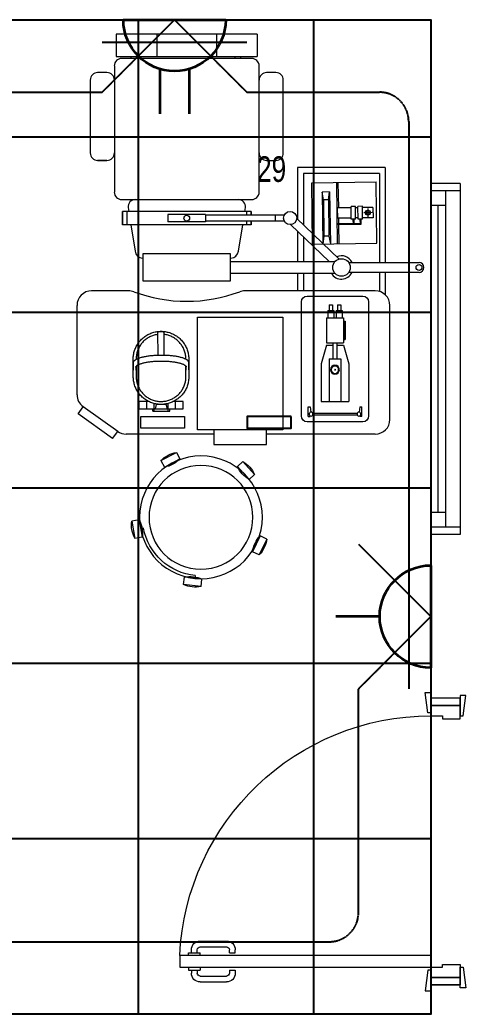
# Model space of a CAD drawing. Extents: x -12260 to 57327, y -29287 to 19916.
# Drawn here: x 12870 to 14376, y -10660 to -7260 of the extents above; entities that cross this region are included whole.
import ezdxf
from ezdxf.enums import TextEntityAlignment as Align

# ---------------------------------------------------------------- set-up
doc = ezdxf.new("R2010")
doc.units = 0
doc.header["$LTSCALE"] = 0.25
doc.linetypes.add('DASHDOT', pattern=[25.4, 12.7, -6.35, 0, -6.35])
doc.linetypes.add('HIDDEN', pattern=[9.525, 6.35, -3.175])
for name, color, linetype, lineweight in [('01-First Floor-FUR$0$72_EGR_EQP_TAG', 142, 'Continuous', 5), ('01-First Floor-FUR$0$Aluminum', 251, 'Continuous', 5), ('01-First Floor-FUR$0$LOADING', 253, 'Continuous', 5), ('01-First Floor-FUR$0$Walls', 251, 'Continuous', 5), ('01-First Floor-FUR$0$Wooden Joinery', 251, 'Continuous', 5), ('E-LITE-CLNG-CNDT', 6, 'DASHDOT', 35), ('E-LITE-EXIT-NUMB', 6, 'Continuous', 25), ('E-POWR-FLOR-CNDT', 6, 'HIDDEN', 25), ('E-POWR-WALL @ 100', 4, 'Continuous', 35)]:
    doc.layers.add(name, color=color, linetype=linetype, lineweight=lineweight)
doc.layers.add('01-First Floor-FUR$0$FALSE CEILING', color=251, linetype='Continuous')
doc.styles.add('01-First Floor-FUR$0$X3G_ENTITY_257CFD', font='swisscl.ttf', dxfattribs={"height": 200})
doc.styles.add('DC_SIMPLEX', font='SIMPLEX.shx', dxfattribs={"width": 0.7})

# ---------------------------------------------------------------- blocks, each defined once
blk = doc.blocks.new('01-First Floor-FUR$0$A$C72370EFE')
at = {"layer": '01-First Floor-FUR$0$Wooden Joinery'}
for p, q in [((-0.01, -0.03), (-0.01, -0.07)), ((0, -0.03), (-0.01, -0.03)), ((0.04, -0.03), (0.05, -0.03)), ((0.05, -0.03), (0.05, -0.07)), ((-0.01, -0.04), (-0.02, -0.04)), ((-0.01, -0.06), (-0.02, -0.06)), ((0.05, -0.04), (0.06, -0.04)), ((0.05, -0.06), (0.06, -0.06)), ((-0.05, -0.07), (-0.05, -0.16)), ((-0.03, -0.07), (-0.03, -0.16)), ((0, -0.07), (-0.01, -0.07)), ((0.04, -0.07), (0.05, -0.07)), ((0.07, -0.07), (0.07, -0.16)), ((0.09, -0.07), (0.09, -0.16)), ((-0.01, -0.17), (-0.02, -0.17)), ((-0.01, -0.17), (-0.01, -0.19)), ((0.05, -0.17), (0.06, -0.17)), ((0.05, -0.17), (0.05, -0.19)), ((-0.01, -0.19), (-0.02, -0.19)), ((0.05, -0.19), (0.06, -0.19))]:
    blk.add_line(p, q, dxfattribs=at)
for centre, radius, start, end in [((-0.02, -0.07), 0.03, 90, 180), ((-0.02, -0.07), 0.01, 90, 180), ((0.06, -0.07), 0.03, 0, 90), ((0.06, -0.07), 0.01, 0, 90), ((-0.02, -0.16), 0.03, 180, 270), ((-0.02, -0.16), 0.01, 180, 270), ((0.06, -0.16), 0.01, 270, 0), ((0.06, -0.16), 0.03, 270, 0)]:
    blk.add_arc(centre, radius, start, end, dxfattribs=at)
blk = doc.blocks.new('01-First Floor-FUR$0$A$C5DAD61B4')
at = {"layer": '01-First Floor-FUR$0$Wooden Joinery'}
for points in [[(80, 959.1), (80, 969.1), (10, 979.1), (10, 959.1)], [(940, 959.1), (940, 969.1), (1010, 979.1), (1010, 959.1)], [(70, 859.1), (70, 849.1), (0, 839.1), (0, 859.1)], [(120, 859.1), (120, 0), (80, 0), (80, 859.1)], [(950, 859.1), (950, 849.1), (1020, 839.1), (1020, 859.1)]]:
    blk.add_lwpolyline(points, close=True, dxfattribs=at)
for points in [[(45, 859.1), (45, 959.1), (20, 959.1), (20, 859.1), (45, 859.1)], [(45, 859.1), (80, 859.1), (80, 899.1), (90, 899.1), (90, 959.1), (45, 959.1), (45, 859.1)], [(975, 859.1), (940, 859.1), (940, 899.1), (930, 899.1), (930, 959.1), (975, 959.1), (975, 859.1)], [(975, 859.1), (975, 959.1), (1000, 959.1), (1000, 859.1), (975, 859.1)]]:
    blk.add_lwpolyline(points, dxfattribs=at)
blk.add_arc((80, 859.1), 860, 272.666, 0, dxfattribs=at)
at = {"layer": '01-First Floor-FUR$0$Wooden Joinery', "xscale": 999.9999999998854, "yscale": 999.9999999998854, "zscale": 999.9999999998854, "rotation": 180}
blk.add_blockref('01-First Floor-FUR$0$A$C72370EFE', (120, 0), dxfattribs=at)
blk = doc.blocks.new('01-First Floor-FUR$0$ME12326-P')
for p, q in [((0, 0.22), (0, 0)), ((0, 0.22), (0.21, 0.22)), ((0.21, 0.22), (0.21, 0)), ((0.027, 0.1807), (0, 0.1852)), ((0.1775, 0.1852), (0, 0.1852)), ((0.1505, 0.1807), (0.027, 0.1807)), ((0.027, 0.1635), (0.027, 0.1807)), ((0.1505, 0.1807), (0.1775, 0.1852)), ((0.1505, 0.1635), (0.1505, 0.1807)), ((0.1775, 0.159), (0.1775, 0.1852)), ((0.027, 0.1635), (0, 0.159)), ((0.1775, 0.159), (0, 0.159)), ((0.1505, 0.1635), (0.027, 0.1635)), ((0.1505, 0.1635), (0.1775, 0.159)), ((0.21, 0.1355), (0, 0.1355)), ((0.0648, 0.1301), (0, 0.1301)), ((0.0648, 0.0536), (0.0648, 0.1355)), ((0.0679, 0.0806), (0.0679, 0.1355)), ((0.0875, 0.1301), (0.0679, 0.1301)), ((0.0875, 0.0867), (0.0875, 0.1327)), ((0.0875, 0.1327), (0.1225, 0.1327)), ((0.1225, 0.0867), (0.1225, 0.1327)), ((0.21, 0.1301), (0.1225, 0.1301)), ((0.0831, 0.0806), (0.0648, 0.0806)), ((0.0831, 0.0776), (0.0648, 0.0776)), ((0.0679, 0.0567), (0.0679, 0.0776)), ((0.0831, 0.0715), (0.0831, 0.0867)), ((0.0831, 0.0867), (0.1269, 0.0867)), ((0.0831, 0.0715), (0.1269, 0.0715)), ((0.0875, 0.0628), (0.0875, 0.0715)), ((0.1225, 0.0628), (0.1225, 0.0715)), ((0.1269, 0.0715), (0.1269, 0.0867)), ((0.0831, 0.0567), (0.0648, 0.0567)), ((0.0831, 0.0536), (0.0648, 0.0536)), ((0.0831, 0.0476), (0.0831, 0.0628)), ((0.0831, 0.0628), (0.1269, 0.0628)), ((0.0831, 0.0476), (0.1269, 0.0476)), ((0.0875, 0.0116), (0.0875, 0.0476)), ((0.105, 0.0152), (0.105, 0.0435)), ((0.1225, 0.0116), (0.1225, 0.0476)), ((0.1269, 0.0476), (0.1269, 0.0628)), ((0, 0), (0.21, 0)), ((0.1225, 0.0116), (0.0875, 0.0116)), ((0.1192, 0.0291), (0.0908, 0.0291))]:
    blk.add_line(p, q)
for radius in [0.00847, 0.00758, 0.00267]:
    blk.add_circle((0.105, 0.0293), radius)
blk = doc.blocks.new('01-First Floor-FUR$0$ME12281-P')
at = {"color": 0}
for p, q in [((0.4454, 0.3153), (0.0554, 0.3153)), ((0.0354, 0.2953), (0.0354, 0.1053)), ((0.414, 0.2923), (0.414, 0.2855)), ((0.4469, 0.2923), (0.414, 0.2923)), ((0.414, 0.2855), (0.4325, 0.283)), ((0.4356, 0.2759), (0.4356, 0.124)), ((0.4412, 0.2759), (0.4412, 0.1246)), ((0.4469, 0.2855), (0.4447, 0.2855)), ((0.4469, 0.2923), (0.4469, 0.2855)), ((0.4654, 0.1053), (0.4654, 0.2953)), ((0.2028, 0.2289), (0.2676, 0.2473)), ((0.2676, 0.2473), (0.3961, 0.2473)), ((0.3961, 0.2473), (0.3961, 0.1533)), ((0.0648, 0.2198), (0.0845, 0.2198)), ((0.0648, 0.2198), (0.0648, 0.2083)), ((0.0648, 0.2083), (0.0845, 0.2083)), ((0.0845, 0.2243), (0.1099, 0.2243)), ((0.0845, 0.2243), (0.0845, 0.2037)), ((0.1099, 0.2289), (0.1953, 0.2289)), ((0.1099, 0.2289), (0.1099, 0.1716)), ((0.1953, 0.2289), (0.1953, 0.1716)), ((0.1953, 0.2071), (0.2504, 0.2071)), ((0.2028, 0.2289), (0.2028, 0.2071)), ((0.2504, 0.2198), (0.3961, 0.2198)), ((0.2504, 0.2198), (0.2504, 0.1808)), ((0.0648, 0.1922), (0.0648, 0.1808)), ((0.0648, 0.1922), (0.0845, 0.1922)), ((0.0648, 0.1808), (0.0845, 0.1808)), ((0.0845, 0.2037), (0.1099, 0.2037)), ((0.0845, 0.1968), (0.0845, 0.1762)), ((0.0845, 0.1968), (0.1099, 0.1968)), ((0.0845, 0.1762), (0.1099, 0.1762)), ((0.1099, 0.1716), (0.1953, 0.1716)), ((0.1953, 0.1934), (0.2504, 0.1934)), ((0.2028, 0.1934), (0.2028, 0.1716)), ((0.2028, 0.1716), (0.2676, 0.1533)), ((0.2504, 0.1808), (0.3961, 0.1808)), ((0.2851, 0.2009), (0.2851, 0.1996)), ((0.2851, 0.2009), (0.2892, 0.2009)), ((0.2851, 0.1996), (0.2892, 0.1996)), ((0.2892, 0.2009), (0.2892, 0.1996)), ((0.1211, 0.1692), (0.1211, 0.166)), ((0.1211, 0.1692), (0.184, 0.1692)), ((0.1211, 0.166), (0.184, 0.166)), ((0.184, 0.1692), (0.184, 0.166)), ((0.2676, 0.1533), (0.3961, 0.1533)), ((0.414, 0.1151), (0.4325, 0.1175)), ((0.414, 0.1151), (0.414, 0.1082)), ((0.4469, 0.1082), (0.414, 0.1082)), ((0.4469, 0.1151), (0.4447, 0.1151)), ((0.4469, 0.1082), (0.4469, 0.1151)), ((0.0554, 0.0853), (0.4454, 0.0853))]:
    blk.add_line(p, q, dxfattribs=at)
for centre, radius in [((0.439, 0.2821), 0.00657), ((0.2871, 0.2003), 0.0149), ((0.2871, 0.2003), 0.0125), ((0.439, 0.1184), 0.00657)]:
    blk.add_circle(centre, radius, dxfattribs=at)
for centre, start, end in [((0.0554, 0.2953), 90, 180), ((0.4454, 0.2953), 0, 90), ((0.0554, 0.1053), 180, 270), ((0.4454, 0.1053), 270, 0)]:
    blk.add_arc(centre, 0.02, start, end, dxfattribs=at)
blk = doc.blocks.new('01-First Floor-FUR$0$ME18014A-P')
for p, q in [((0.2537, 1.2997), (0.2362, 1.2753)), ((0.2537, 1.2997), (0.3719, 1.2152)), ((-0.6447, 1.2847), (-0.2727, 1.2847)), ((-0.0927, 1.2847), (0.2071, 1.2847)), ((0.2362, 1.2753), (0.3544, 1.1908)), ((0.2362, 1.2753), (0.3544, 1.1908)), ((-0.6947, 1.2347), (-0.6947, 0.8447)), ((0.3719, 1.2152), (0.3544, 1.1908)), ((0.3753, 1.1501), (0.3753, 0.8447)), ((-0.6792, 0.7317), (-0.6792, 0.8085)), ((-0.6447, 0.7947), (-0.1986, 0.7947)), ((-0.3792, 0.7347), (-0.3792, 0.7947)), ((0.1986, 0.7947), (0.3253, 0.7947)), ((-0.7944, 0.7317), (-0.5539, 0.7317)), ((-0.15, 0.7347), (-0.5068, 0.7347)), ((-0.5539, 0.6977), (-0.7944, 0.6977)), ((-0.6792, 0.3732), (-0.6792, 0.6977)), ((-0.3759, 0.5465), (-0.5208, 0.6859)), ((-0.15, 0.6947), (-0.5068, 0.6947)), ((-0.3551, 0.5682), (-0.4867, 0.6947)), ((-0.3792, 0.5913), (-0.3792, 0.6947)), ((-0.15, 0.6826), (-0.1512, 0.6826)), ((0.1512, 0.6826), (0.15, 0.6826)), ((-0.1765, 0.6594), (-0.1913, 0.5686)), ((0.1913, 0.5686), (0.1765, 0.6594)), ((-0.3792, 0.3732), (-0.3792, 0.5496)), ((-0.0644, 0.5554), (-0.3331, 0.5554)), ((-0.3037, 0.5554), (-0.3037, 0.5361)), ((-0.2198, 0.5686), (-0.2198, 0.5554)), ((-0.2198, 0.5686), (0.2198, 0.5686)), ((-0.2198, 0.5554), (-0.2198, 0.5686)), ((-0.2044, 0.5554), (-0.2044, 0.5686)), ((-0.0644, 0.5586), (0.0644, 0.5586)), ((-0.0644, 0.5336), (-0.0644, 0.5586)), ((0.0644, 0.5336), (0.0644, 0.5586)), ((0.2044, 0.5236), (0.2044, 0.5686)), ((0.2198, 0.5686), (0.2198, 0.5236)), ((0.2198, 0.5236), (0.2198, 0.5686)), ((-0.3326, 0.5361), (-0.0644, 0.5361)), ((-0.2198, 0.5361), (-0.2198, 0.5236)), ((-0.2198, 0.5236), (-0.2198, 0.5361)), ((-0.2198, 0.5236), (0.2198, 0.5236)), ((-0.2044, 0.5236), (-0.2044, 0.5361)), ((-0.1986, 0.5236), (-0.2008, 0.5102)), ((-0.0644, 0.5336), (0.0644, 0.5336)), ((0.2008, 0.5102), (0.1986, 0.5236)), ((0.2223, 0.4826), (-0.2223, 0.4826)), ((-0.2477, 0.4572), (-0.2477, 0.0254)), ((0.2476, 0.0254), (0.2476, 0.4572)), ((-0.6792, 0.3732), (-0.3792, 0.3732)), ((-0.2731, 0.3484), (-0.3048, 0.3484)), ((0.273, 0.3484), (0.3048, 0.3484)), ((0.3048, 0.3484), (0.273, 0.3484)), ((-0.3302, 0.323), (-0.3302, 0.0738)), ((0.3302, 0.0738), (0.3302, 0.323)), ((-0.3048, 0.0484), (-0.2731, 0.0484)), ((0.273, 0.0484), (0.3048, 0.0484)), ((-0.2223, 0), (0.2223, 0)), ((-0.1841, -0.0063), (-0.1841, 0)), ((-0.1651, 0), (-0.1651, -0.0063)), ((0.1714, 0), (0.1714, -0.0063)), ((0.1905, 0), (0.1905, -0.0063)), ((-0.2413, -0.0826), (-0.2413, -0.0063)), ((0.2413, -0.0063), (-0.2413, -0.0063)), ((-0.1016, -0.0826), (-0.1016, -0.0063)), ((0.1011, -0.0063), (0.1011, -0.0826)), ((0.2413, -0.0826), (0.2413, -0.0063)), ((-0.2413, -0.0826), (0.2413, -0.0826))]:
    blk.add_line(p, q)
at = {"color": 8}
for p, q in [((-0.6592, 0.7317), (-0.6592, 0.7968)), ((-0.3992, 0.7347), (-0.3992, 0.7947)), ((-0.6592, 0.3932), (-0.6592, 0.6977)), ((-0.3992, 0.6105), (-0.3992, 0.6947)), ((-0.3992, 0.3932), (-0.3992, 0.5689)), ((-0.6592, 0.3932), (-0.3992, 0.3932))]:
    blk.add_line(p, q, dxfattribs=at)
for points in [[(-0.2727, 1.2703), (-0.0927, 1.2703), (-0.0927, 1.3203), (-0.2727, 1.3203)], [(-0.3289, 0.8843), (-0.3289, 1.2703), (-0.0364, 1.2703), (-0.0364, 0.8843)], [(-0.15, 0.6686), (0.15, 0.6686), (0.15, 0.7607), (-0.15, 0.7607)]]:
    blk.add_lwpolyline(points, close=True)
for centre, radius in [((-0.7944, 0.7147), 0.01), ((-0.5292, 0.7147), 0.03), ((-0.3535, 0.5457), 0.0225), ((0, 0.5461), 0.00979)]:
    blk.add_circle(centre, radius)
for centre, radius, start, end in [((-0.6447, 1.2347), 0.05, 90, 180), ((0.2071, 1.2347), 0.05, 54.4343, 90), ((0.3253, 1.1501), 0.05, 0, 54.4343), ((-0.6447, 0.8447), 0.05, 180, 270), ((0, 0.313), 0.5175, 69.5195, 110.4805), ((0.3253, 0.8447), 0.05, 270, 0), ((-0.1986, 0.8447), 0.05, 270, 290.4805), ((0.1986, 0.8447), 0.05, 249.5195, 270), ((-0.5292, 0.7147), 0.04, 30, 154.8331), ((-0.7944, 0.7147), 0.017, 90, 270), ((-0.5292, 0.7147), 0.04, 205.1669, 294.1023), ((-0.1512, 0.6572), 0.0254, 90, 175.0303), ((0.1512, 0.6572), 0.0254, 4.9697, 90), ((-0.1755, 0.508), 0.0254, 175.0303, 270), ((0.1755, 0.508), 0.0254, 270, 4.9697), ((-0.2223, 0.4572), 0.0254, 90, 180), ((0.2223, 0.4572), 0.0254, 0, 90), ((-0.3048, 0.323), 0.0254, 90, 180), ((-0.2731, 0.323), 0.0254, 0, 90), ((0.273, 0.323), 0.0254, 90, 180), ((0.3048, 0.323), 0.0254, 0, 90), ((-0.3048, 0.0738), 0.0254, 180, 270), ((-0.2731, 0.0738), 0.0254, 270, 0), ((0.273, 0.0738), 0.0254, 180, 270), ((0.3048, 0.0738), 0.0254, 270, 0), ((-0.2223, 0.0254), 0.0254, 180, 270), ((0.2223, 0.0254), 0.0254, 270, 0)]:
    blk.add_arc(centre, radius, start, end)
blk = doc.blocks.new('01-First Floor-FUR$0$ME12818-P')
for p, q in [((-0.0262, 0.1712), (0.0316, 0.1712)), ((-0.0262, 0.1712), (-0.0262, 0.1635)), ((-0.0212, 0.1712), (-0.0212, 0.145)), ((0.0266, 0.1712), (0.0266, 0.145)), ((0.0316, 0.1712), (0.0316, 0.1635)), ((-0.0723, 0.1635), (0.0777, 0.1635)), ((-0.0723, 0.1635), (-0.0723, 0.1385)), ((-0.0389, 0.1385), (-0.0723, 0.1385)), ((-0.0468, 0.1635), (-0.0468, 0.1385)), ((-0.0148, 0.1485), (-0.0184, 0.1635)), ((0.0202, 0.1485), (-0.0148, 0.1485)), ((-0.0123, 0.1485), (-0.0123, 0.1471)), ((0.0177, 0.1471), (0.0177, 0.1485)), ((0.0238, 0.1635), (0.0202, 0.1485)), ((0.0777, 0.1385), (0.0442, 0.1385)), ((0.0521, 0.1635), (0.0521, 0.1385)), ((0.0777, 0.1635), (0.0777, 0.1385)), ((-0.0923, 0.0534), (-0.0923, -0.0066)), ((-0.0823, 0.018), (-0.0823, 0.0534)), ((0.0877, 0.0534), (0.0877, 0.018)), ((0.0977, -0.0066), (0.0977, 0.0534)), ((-0.0913, 0.0311), (-0.0913, 0.0053)), ((-0.0833, 0.0208), (-0.0833, 0.0311)), ((0.0887, 0.0311), (0.0887, 0.0208)), ((0.0967, 0.0053), (0.0967, 0.0311)), ((-0.0823, -0.0066), (-0.0823, -0.006)), ((-0.0053, -0.0205), (0.0107, -0.0205)), ((0.0877, -0.0061), (0.0877, -0.0066)), ((-0.0053, -0.0996), (-0.0058, -0.0996)), ((0.0107, -0.0996), (-0.0053, -0.0996)), ((0.0111, -0.0996), (0.0107, -0.0996))]:
    blk.add_line(p, q)
at = {"flags": 128}
for points in [[(0.0977, 0.0534), (0.0976, 0.0572), (0.0974, 0.061), (0.097, 0.0648), (0.0965, 0.0685), (0.0958, 0.0723), (0.095, 0.076), (0.094, 0.0796), (0.0929, 0.0833), (0.0916, 0.0869), (0.0902, 0.0904), (0.0886, 0.0939), (0.087, 0.0973), (0.0851, 0.1006), (0.0832, 0.1038), (0.0811, 0.107), (0.0789, 0.1101), (0.0766, 0.1131), (0.0741, 0.116), (0.0716, 0.1188), (0.0689, 0.1215), (0.0661, 0.1241), (0.0632, 0.1266), (0.0602, 0.129), (0.0572, 0.1312), (0.054, 0.1333), (0.0508, 0.1353), (0.0475, 0.1372), (0.0441, 0.1389), (0.0406, 0.1405), (0.0371, 0.1419), (0.0335, 0.1432), (0.0299, 0.1444), (0.0263, 0.1454), (0.0226, 0.1463), (0.0188, 0.147), (0.0151, 0.1476), (0.0113, 0.148), (0.0075, 0.1483), (0.0037, 0.1484), (-0.0001, 0.1483), (-0.0039, 0.1482), (-0.0077, 0.1478), (-0.0114, 0.1473), (-0.0152, 0.1467), (-0.0189, 0.1459), (-0.0226, 0.145), (-0.0262, 0.1439), (-0.0298, 0.1427), (-0.0334, 0.1413), (-0.0368, 0.1398), (-0.0403, 0.1381), (-0.0436, 0.1363), (-0.0469, 0.1344), (-0.0501, 0.1324), (-0.0532, 0.1302), (-0.0562, 0.1279), (-0.0592, 0.1255), (-0.062, 0.1229), (-0.0647, 0.1203), (-0.0674, 0.1176), (-0.0699, 0.1147), (-0.0723, 0.1118), (-0.0745, 0.1087), (-0.0767, 0.1056), (-0.0787, 0.1024), (-0.0806, 0.0991), (-0.0824, 0.0957), (-0.084, 0.0923), (-0.0855, 0.0888), (-0.0868, 0.0852), (-0.088, 0.0816), (-0.0891, 0.078), (-0.09, 0.0743), (-0.0907, 0.0705), (-0.0914, 0.0668), (-0.0918, 0.063), (-0.0921, 0.0592), (-0.0923, 0.0554), (-0.0923, 0.0534)], [(-0.0823, 0.0534), (-0.0822, 0.0568), (-0.082, 0.0602), (-0.0817, 0.0636), (-0.0812, 0.0669), (-0.0806, 0.0703), (-0.0799, 0.0736), (-0.079, 0.0769), (-0.078, 0.0801), (-0.0769, 0.0833), (-0.0756, 0.0865), (-0.0742, 0.0896), (-0.0727, 0.0926), (-0.0711, 0.0956), (-0.0693, 0.0985), (-0.0675, 0.1014), (-0.0655, 0.1041), (-0.0634, 0.1068), (-0.0612, 0.1094), (-0.0589, 0.1119), (-0.0565, 0.1144), (-0.054, 0.1167), (-0.0515, 0.1189), (-0.0488, 0.121), (-0.0461, 0.123), (-0.0432, 0.1249), (-0.0403, 0.1267), (-0.0374, 0.1284), (-0.0343, 0.1299), (-0.0313, 0.1313), (-0.0281, 0.1326), (-0.0249, 0.1338), (-0.0217, 0.1348), (-0.0184, 0.1357), (-0.0151, 0.1365), (-0.0118, 0.1371), (-0.0084, 0.1377), (-0.005, 0.138), (-0.0016, 0.1383), (0.0018, 0.1384), (0.0052, 0.1383), (0.0086, 0.1382), (0.012, 0.1379), (0.0153, 0.1374), (0.0187, 0.1369), (0.022, 0.1362), (0.0253, 0.1353), (0.0286, 0.1344), (0.0318, 0.1333), (0.0349, 0.132), (0.0381, 0.1307), (0.0411, 0.1292), (0.0441, 0.1276), (0.0471, 0.1259), (0.0499, 0.1241), (0.0527, 0.1221), (0.0554, 0.1201), (0.058, 0.1179), (0.0606, 0.1156), (0.063, 0.1133), (0.0654, 0.1108), (0.0676, 0.1082), (0.0698, 0.1056), (0.0718, 0.1029), (0.0737, 0.1001), (0.0755, 0.0972), (0.0772, 0.0943), (0.0788, 0.0912), (0.0803, 0.0882), (0.0816, 0.085), (0.0828, 0.0819), (0.0839, 0.0786), (0.0848, 0.0754), (0.0856, 0.0721), (0.0863, 0.0687), (0.0868, 0.0654), (0.0873, 0.062), (0.0875, 0.0586), (0.0877, 0.0552), (0.0877, 0.0534)], [(-0.0913, 0.0053), (-0.0912, 0.004), (-0.0909, 0.0028), (-0.0905, 0.0016), (-0.0898, 0.0005), (-0.089, -0.0007), (-0.0881, -0.0017), (-0.0871, -0.0028), (-0.0859, -0.0038), (-0.0845, -0.0047), (-0.0831, -0.0057), (-0.0815, -0.0066), (-0.0798, -0.0075), (-0.078, -0.0083), (-0.076, -0.0092), (-0.0739, -0.01), (-0.0718, -0.0108), (-0.0695, -0.0116), (-0.067, -0.0123), (-0.0645, -0.013), (-0.0619, -0.0137), (-0.0592, -0.0144), (-0.0563, -0.015), (-0.0534, -0.0156), (-0.0504, -0.0162), (-0.0473, -0.0167), (-0.0442, -0.0172), (-0.0409, -0.0177), (-0.0376, -0.0181), (-0.0343, -0.0185), (-0.0308, -0.0189), (-0.0274, -0.0192), (-0.0238, -0.0195), (-0.0203, -0.0198), (-0.0167, -0.02), (-0.013, -0.0202), (-0.0094, -0.0203), (-0.0057, -0.0204), (-0.002, -0.0205), (0.0017, -0.0205), (0.0054, -0.0205), (0.0091, -0.0204), (0.0128, -0.0204), (0.0164, -0.0202), (0.0201, -0.0201), (0.0237, -0.0199), (0.0273, -0.0196), (0.0309, -0.0194), (0.0344, -0.0191), (0.0378, -0.0187), (0.0412, -0.0183), (0.0446, -0.0179), (0.0478, -0.0175), (0.051, -0.017), (0.0542, -0.0165), (0.0572, -0.0159), (0.0602, -0.0153), (0.063, -0.0147), (0.0658, -0.0141), (0.0685, -0.0134), (0.0711, -0.0127), (0.0735, -0.012), (0.0759, -0.0112), (0.0782, -0.0104), (0.0803, -0.0096), (0.0823, -0.0088), (0.0842, -0.008), (0.086, -0.0071), (0.0876, -0.0062), (0.0892, -0.0052), (0.0906, -0.0043), (0.0918, -0.0033), (0.093, -0.0023), (0.094, -0.0012), (0.0948, -0.0002), (0.0955, 0.001), (0.0961, 0.0022), (0.0965, 0.0034), (0.0967, 0.0046), (0.0967, 0.0053)], [(-0.0833, 0.0208), (-0.0833, 0.0202), (-0.0831, 0.0195), (-0.0829, 0.0189), (-0.0825, 0.0182), (-0.082, 0.0175), (-0.0813, 0.0167), (-0.0805, 0.016), (-0.0796, 0.0152), (-0.0785, 0.0144), (-0.0773, 0.0136), (-0.076, 0.0128), (-0.0745, 0.012), (-0.0729, 0.0113), (-0.0711, 0.0105), (-0.0692, 0.0098), (-0.0672, 0.009), (-0.0651, 0.0083), (-0.0629, 0.0077), (-0.0606, 0.007), (-0.0581, 0.0064), (-0.0556, 0.0057), (-0.053, 0.0052), (-0.0502, 0.0046), (-0.0474, 0.0041), (-0.0445, 0.0036), (-0.0416, 0.0031), (-0.0385, 0.0027), (-0.0354, 0.0022), (-0.0322, 0.0019), (-0.029, 0.0015), (-0.0257, 0.0012), (-0.0224, 0.0009), (-0.019, 0.0007), (-0.0156, 0.0005), (-0.0122, 0.0003), (-0.0087, 0.0002), (-0.0052, 0.0001), (-0.0017, 0), (0.0017, 0), (0.0052, 0), (0.0087, 0), (0.0122, 0.0001), (0.0157, 0.0002), (0.0191, 0.0004), (0.0226, 0.0006), (0.026, 0.0008), (0.0293, 0.0011), (0.0326, 0.0014), (0.0359, 0.0017), (0.0391, 0.002), (0.0422, 0.0024), (0.0453, 0.0029), (0.0483, 0.0033), (0.0513, 0.0038), (0.0541, 0.0043), (0.0569, 0.0049), (0.0596, 0.0054), (0.0622, 0.006), (0.0647, 0.0067), (0.067, 0.0073), (0.0693, 0.008), (0.0715, 0.0087), (0.0736, 0.0094), (0.0755, 0.0101), (0.0773, 0.0109), (0.079, 0.0116), (0.0806, 0.0124), (0.082, 0.0132), (0.0833, 0.014), (0.0844, 0.0147), (0.0854, 0.0155), (0.0863, 0.0163), (0.087, 0.0171), (0.0876, 0.0178), (0.0881, 0.0185), (0.0884, 0.0192), (0.0886, 0.0198), (0.0887, 0.0204), (0.0887, 0.0208)], [(-0.0923, -0.0066), (-0.0922, -0.0104), (-0.092, -0.0142), (-0.0916, -0.018), (-0.0911, -0.0217), (-0.0904, -0.0255), (-0.0896, -0.0292), (-0.0886, -0.0329), (-0.0875, -0.0365), (-0.0862, -0.0401), (-0.0848, -0.0436), (-0.0833, -0.0471), (-0.0816, -0.0505), (-0.0797, -0.0538), (-0.0778, -0.0571), (-0.0757, -0.0603), (-0.0735, -0.0633), (-0.0712, -0.0663), (-0.0687, -0.0693), (-0.0662, -0.0721), (-0.0635, -0.0748), (-0.0607, -0.0774), (-0.0578, -0.0798), (-0.0549, -0.0822), (-0.0518, -0.0844), (-0.0486, -0.0866), (-0.0454, -0.0885), (-0.0421, -0.0904), (-0.0387, -0.0921), (-0.0352, -0.0937), (-0.0317, -0.0952), (-0.0282, -0.0965), (-0.0245, -0.0976), (-0.0209, -0.0986), (-0.0172, -0.0995), (-0.0135, -0.1002), (-0.0097, -0.1008), (-0.0059, -0.1012), (-0.0021, -0.1015), (0.0017, -0.1016), (0.0055, -0.1016), (0.0093, -0.1014), (0.013, -0.101), (0.0168, -0.1006), (0.0206, -0.0999), (0.0243, -0.0991), (0.028, -0.0982), (0.0316, -0.0971), (0.0352, -0.0959), (0.0387, -0.0945), (0.0422, -0.093), (0.0456, -0.0913), (0.049, -0.0896), (0.0523, -0.0876), (0.0555, -0.0856), (0.0586, -0.0834), (0.0616, -0.0811), (0.0646, -0.0787), (0.0674, -0.0762), (0.0701, -0.0735), (0.0727, -0.0708), (0.0753, -0.0679), (0.0776, -0.065), (0.0799, -0.0619), (0.0821, -0.0588), (0.0841, -0.0556), (0.086, -0.0523), (0.0878, -0.0489), (0.0894, -0.0455), (0.0909, -0.042), (0.0922, -0.0384), (0.0934, -0.0348), (0.0945, -0.0312), (0.0954, -0.0275), (0.0961, -0.0238), (0.0967, -0.02), (0.0972, -0.0162), (0.0975, -0.0125), (0.0977, -0.0087), (0.0977, -0.0066)], [(-0.0073, -0.091), (-0.0099, -0.0907), (-0.0133, -0.0901), (-0.0166, -0.0894), (-0.0199, -0.0886), (-0.0232, -0.0876), (-0.0264, -0.0865), (-0.0296, -0.0853), (-0.0327, -0.0839), (-0.0357, -0.0824), (-0.0387, -0.0808), (-0.0417, -0.0791), (-0.0445, -0.0773), (-0.0473, -0.0753), (-0.05, -0.0733), (-0.0527, -0.0711), (-0.0552, -0.0689), (-0.0576, -0.0665), (-0.06, -0.064), (-0.0622, -0.0615), (-0.0644, -0.0588), (-0.0664, -0.0561), (-0.0683, -0.0533), (-0.0701, -0.0504), (-0.0718, -0.0475), (-0.0734, -0.0445), (-0.0749, -0.0414), (-0.0762, -0.0383), (-0.0774, -0.0351), (-0.0785, -0.0319), (-0.0794, -0.0286), (-0.0802, -0.0253), (-0.0809, -0.022), (-0.0815, -0.0186), (-0.0819, -0.0152), (-0.0821, -0.0118), (-0.0823, -0.0084), (-0.0823, -0.0066)], [(-0.0073, -0.0204), (-0.0073, -0.0976)], [(0.0877, -0.0066), (0.0876, -0.01), (0.0874, -0.0134), (0.0871, -0.0168), (0.0866, -0.0202), (0.086, -0.0235), (0.0853, -0.0268), (0.0844, -0.0301), (0.0834, -0.0334), (0.0822, -0.0366), (0.081, -0.0397), (0.0796, -0.0428), (0.0781, -0.0459), (0.0765, -0.0488), (0.0747, -0.0518), (0.0728, -0.0546), (0.0709, -0.0574), (0.0688, -0.0601), (0.0666, -0.0627), (0.0643, -0.0652), (0.0619, -0.0676), (0.0594, -0.0699), (0.0569, -0.0721), (0.0542, -0.0742), (0.0514, -0.0762), (0.0486, -0.0781), (0.0457, -0.0799), (0.0428, -0.0816), (0.0397, -0.0831), (0.0366, -0.0845), (0.0335, -0.0858), (0.0303, -0.087), (0.0271, -0.088), (0.0238, -0.089), (0.0205, -0.0897), (0.0171, -0.0904), (0.0138, -0.0909), (0.0127, -0.091)], [(0.0127, -0.0976), (0.0127, -0.0204)], [(-0.0059, -0.0995), (-0.0062, -0.0994), (-0.0066, -0.0992), (-0.0069, -0.0989), (-0.0071, -0.0985), (-0.0073, -0.0981), (-0.0073, -0.0976)], [(0.0127, -0.0976), (0.0126, -0.0981), (0.0125, -0.0985), (0.0123, -0.0989), (0.0119, -0.0992), (0.0116, -0.0994), (0.0113, -0.0995)]]:
    blk.add_lwpolyline(points, dxfattribs=at)
for centre, major_axis, start_param, end_param in [((-0.0053, -0.02), (0.002, 0), 3.665191, 4.712389), ((0.0107, -0.02), (-0.002, 0), 1.570796, 2.617994)]:
    blk.add_ellipse(centre, major_axis=major_axis, ratio=0.262075, start_param=start_param, end_param=end_param)
blk = doc.blocks.new('01-First Floor-FUR$0$HF10037B-P')
at = {"layer": '01-First Floor-FUR$0$LOADING'}
for p, q in [((0.2459, 0.134), (0.1859, 0.134)), ((0.1859, 0.134), (0.1859, 0.109)), ((0.2459, 0.109), (0.1859, 0.109)), ((0.2459, 0.134), (0.2459, 0.109)), ((0, 0), (-0.0142, -0.0583)), ((0, 0), (0.0243, -0.0059)), ((0.0243, -0.0059), (0.01, -0.0642)), ((0.4071, -0.0094), (0.431, -0.0018)), ((0.4071, -0.0094), (0.4255, -0.0665)), ((0.431, -0.0018), (0.4493, -0.0589)), ((-0.0142, -0.0583), (0.01, -0.0642)), ((0.4069, -0.0417), (0.4165, -0.0387)), ((0.4255, -0.0665), (0.4493, -0.0589)), ((0.0524, -0.2725), (0.0674, -0.2525)), ((0.0674, -0.2525), (0.1154, -0.2885)), ((0.3125, -0.2897), (0.362, -0.2558)), ((0.3267, -0.268), (0.3323, -0.2763)), ((0.3761, -0.2764), (0.362, -0.2558)), ((0.0524, -0.2725), (0.1004, -0.3085)), ((0.1004, -0.3085), (0.1154, -0.2885)), ((0.3266, -0.3103), (0.3125, -0.2897)), ((0.3266, -0.3103), (0.3761, -0.2764))]:
    blk.add_line(p, q, dxfattribs=at)
for radius in [0.21, 0.1775]:
    blk.add_circle((0.2161, -0.1014), radius, dxfattribs=at)
for centre, radius, start, end in [((0.2159, 0.0465), 0.0925, 71.0754, 108.9246), ((0.2159, 0.1965), 0.0925, 251.0754, 288.9246), ((0.0779, -0.0499), 0.0925, 147.3419, 185.1912), ((-0.0678, -0.0143), 0.0925, 327.3419, 5.1912), ((0.4996, -0.0113), 0.0925, 178.8412, 216.6904), ((0.3568, -0.057), 0.0925, 358.8412, 36.6904), ((0.2161, -0.1014), 0.2, 303.6037, 17.3657), ((0.0389, -0.3404), 0.0925, 34.1875, 72.0368), ((0.3867, -0.3449), 0.0925, 105.5121, 143.3614), ((0.1289, -0.2205), 0.0925, 214.1875, 252.0368), ((0.3019, -0.2212), 0.0925, 285.5121, 323.3614)]:
    blk.add_arc(centre, radius, start, end, dxfattribs=at)
blk = doc.blocks.new('01-First Floor-FUR$0$A$C37be4daf')
at = {"layer": '01-First Floor-FUR$0$Aluminum'}
for p, q in [((1416, 598.2), (216, 598.2)), ((241, 498.2), (241, 598.2)), ((291, 548.2), (291, 598.2)), ((1341, 548.2), (1341, 598.2)), ((1391, 498.2), (1391, 598.2)), ((1391, 548.2), (241, 548.2)), ((291, 573.2), (1341, 573.2)), ((1416, 498.2), (216, 498.2))]:
    blk.add_line(p, q, dxfattribs=at)
at = {"layer": '01-First Floor-FUR$0$Walls'}
for p, q in [((216, 498.2), (216, 598.2)), ((1416, 498.2), (1416, 598.2))]:
    blk.add_line(p, q, dxfattribs=at)
blk = doc.blocks.new('01-First Floor-FUR')
at = {"layer": '01-First Floor-FUR$0$FALSE CEILING', "linetype": 'Continuous'}
for p, q in [((13276, -10660), (13276, -7260)), ((13876, -10660), (13876, -7260)), ((10276, -7660), (14276, -7660)), ((10276, -8260), (14276, -8260)), ((10276, -8860), (14276, -8860)), ((10276, -9460), (14276, -9460)), ((10276, -10060), (14276, -10060))]:
    blk.add_line(p, q, dxfattribs=at)
at = {"layer": '01-First Floor-FUR$0$FALSE CEILING'}
blk.add_lwpolyline([(10276, -7260), (14276, -7260), (14276, -10660), (10276, -10660)], close=True, dxfattribs=at)
at = {"layer": '01-First Floor-FUR$0$FALSE CEILING', "extrusion": (-4.6879e-08, -1.66552e-10, 1), "elevation": -0.2}
blk.add_lwpolyline([(13797.9, -8616.6), (13647.9, -8616.6), (13647.9, -8656.6), (13797.9, -8656.6)], close=True, dxfattribs=at)
at = {"layer": '01-First Floor-FUR$0$LOADING', "extrusion": (4.6879e-08, -1.66552e-10, 1), "elevation": -0.2}
blk.add_lwpolyline([(13283.6, -8616.6), (13433.6, -8616.6), (13433.6, -8656.6), (13283.6, -8656.6)], close=True, dxfattribs=at)
at = {"layer": '01-First Floor-FUR$0$Walls'}
for p, q in [((10276, -7260), (14276, -7260)), ((14276, -7260), (14276, -9580)), ((14276, -10560), (14276, -10660)), ((14276, -10560), (14376, -10560)), ((10276, -10660), (14276, -10660))]:
    blk.add_line(p, q, dxfattribs=at)
at = {"rotation": 90}
blk.add_blockref('01-First Floor-FUR$0$A$C37be4daf', (14874.2, -9236), dxfattribs=at)
at = {"layer": '01-First Floor-FUR$0$LOADING', "extrusion": (-4.73306e-08, 1.42937e-21, -1), "xscale": -999.9999999999999, "yscale": 999.9999999999999, "zscale": -999.9999999999999, "rotation": 180}
blk.add_blockref('01-First Floor-FUR$0$ME18014A-P', (-13441, -7391.9, 0.2), dxfattribs=at)
at = {"layer": '01-First Floor-FUR$0$LOADING', "extrusion": (8.1011e-08, -3.68387e-07, 1), "xscale": 1000.000000000001, "yscale": 1000.000000000001, "zscale": 1000.000000000001, "rotation": 90.80466617928126}
blk.add_blockref('01-First Floor-FUR$0$ME12326-P', (14091.3, -8023.8, -0.2), dxfattribs=at)
at = {"layer": '01-First Floor-FUR$0$LOADING', "extrusion": (4.73306e-08, -1.42937e-21, 1), "xscale": -1000, "yscale": 1000}
for name, p, zscale, rotation in [('01-First Floor-FUR$0$ME12281-P', (14148.3, -8169.1, 3.1), 999.9999999999999, 90), ('01-First Floor-FUR$0$ME12818-P', (13350.3, -8426.6, -0.2), 1000, 180.2454464877884)]:
    blk.add_blockref(name, p, dxfattribs=dict(at, zscale=zscale, rotation=rotation))
at = {"layer": '01-First Floor-FUR$0$LOADING', "extrusion": (3.6788e-07, -2.79672e-08, -1), "xscale": 1000.000000000001, "yscale": 1000.000000000001, "zscale": 1000.000000000001, "rotation": 332.0283038305284}
blk.add_blockref('01-First Floor-FUR$0$HF10037B-P', (-13632.9, -8770.2, 0.2), dxfattribs=at)
at = {"layer": '01-First Floor-FUR$0$Wooden Joinery', "xscale": -1, "rotation": 270.0000000000001}
blk.add_blockref('01-First Floor-FUR$0$A$C5DAD61B4', (13416.9, -10580), dxfattribs=at)
at = {"layer": '01-First Floor-FUR$0$72_EGR_EQP_TAG', "insert": (13731.3, -7726.5, -0.2), "char_height": 87.47, "attachment_point": 2, "style": '01-First Floor-FUR$0$X3G_ENTITY_257CFD'}
blk.add_mtext('29', dxfattribs=at)
blk = doc.blocks.new('*U16')
for p, q in [((-0.5, -1.677), (-0.5, -3.211)), ((0.5, -1.677), (0.5, -3.211))]:
    blk.add_line(p, q)
blk.add_lwpolyline([(-1.75, 0, 1), (1.75, 0)], format="xyb", close=True)
at = {"layer": 'Defpoints'}
for p, q in [((-2.475, -2.475), (0, 0)), ((2.475, -2.475), (0, 0)), ((2.475, -0.758), (-2.475, -0.758))]:
    blk.add_line(p, q, dxfattribs=at)
at = {"layer": 'E-LITE-EXIT-NUMB', "style": 'DC_SIMPLEX', "width": 0.7, "flags": 8}
blk.add_attdef('TYPE', text='', height=2, rotation=360, dxfattribs=at).set_placement((-2.682, 5.238), align=Align.RIGHT)
blk.add_attdef('CIRCUIT', (2.682, 5.238), '', height=2, rotation=360, dxfattribs=at)
blk = doc.blocks.new('*U11')
blk.add_line((0, 1.75), (0, 3.25))
blk.add_lwpolyline([(1.75, 0, 1), (-1.75, 0)], format="xyb", close=True)
at = {"layer": 'Defpoints'}
for p, q in [((-2.475, 2.475), (0, 0)), ((2.475, 2.475), (0, 0)), ((-2.475, 0.758), (2.475, 0.758))]:
    blk.add_line(p, q, dxfattribs=at)
at = {"layer": 'E-LITE-EXIT-NUMB', "style": 'DC_SIMPLEX', "width": 0.7, "flags": 8}
blk.add_attdef('TYPE', text='', height=2, rotation=360, dxfattribs=at).set_placement((-2.682, 5.238), align=Align.RIGHT)
blk.add_attdef('CIRCUIT', (2.682, 5.238), '', height=2, rotation=360, dxfattribs=at)

msp = doc.modelspace()

# ---------------------------------------------------------------- linework, layer by layer
at = {"layer": 'E-POWR-FLOR-CNDT'}
msp.add_lwpolyline([(12297.8, -7383.7), (12421.5, -7507.5), (13151.7, -7507.5), (13275.4, -7383.7)], dxfattribs=at)
for points in [[(13531, -7391.9), (13646.6, -7507.5), (14100.2, -7507.5, -0.414214), (14200.2, -7607.5), (14200.2, -9224.6)], [(11775, -10536.3), (11898.8, -10412.5), (13928.5, -10412.5, 0.414214), (14028.5, -10312.5), (14028.5, -9547.9), (14152.3, -9424.1)]]:
    msp.add_lwpolyline(points, format="xyb", dxfattribs=at)

# ---------------------------------------------------------------- block references
at = {"layer": 'E-LITE-CLNG-CNDT'}
msp.add_blockref('01-First Floor-FUR', (0, 0), dxfattribs=at)
at = {"layer": 'E-POWR-WALL @ 100', "xscale": -100, "yscale": 100, "zscale": 100}
msp.add_blockref('*U16', (13399.2, -7260), dxfattribs=at)
at = {"layer": 'E-POWR-WALL @ 100', "xscale": -100, "yscale": 100, "zscale": 100, "rotation": 90}
msp.add_blockref('*U11', (14276, -9300.4), dxfattribs=at)

doc.saveas('drawing.dxf')
